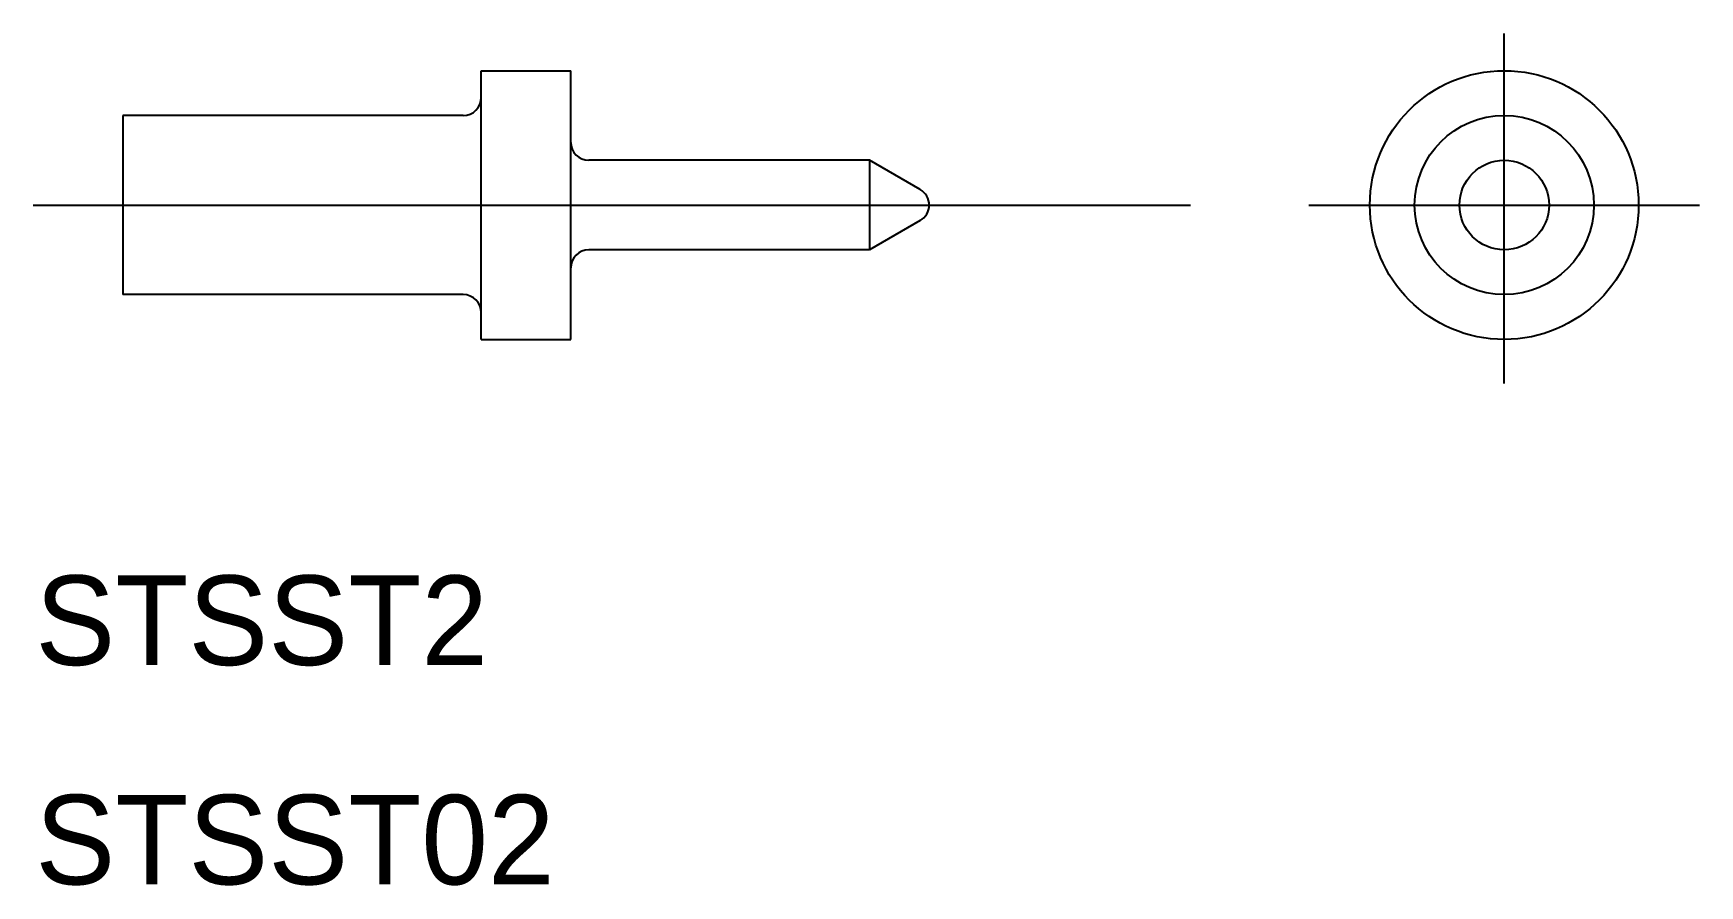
# Model space of a CAD drawing. Extents: x 80.8 to 99.4, y 169.4 to 178.9.
import ezdxf

# ---------------------------------------------------------------- set-up
doc = ezdxf.new("R2010")
doc.units = 0
doc.linetypes.add('CENTER', pattern=[50.8, 31.75, -6.35, 6.35, -6.35])
doc.linetypes.add('DASHED', pattern=[19.05, 12.7, -6.35])
doc.layers.get('0').update_dxf_attribs({"linetype": 'CONTINUOUS'})
doc.layers.add('CENTER', color=1, linetype='CENTER')

msp = doc.modelspace()

# ---------------------------------------------------------------- linework, layer by layer
at = {"color": 7, "linetype": 'CONTINUOUS'}
for p, q in [((85.812, 178.494), (86.812, 178.494)), ((85.812, 175.494), (85.812, 178.494)), ((86.812, 175.494), (86.812, 178.494)), ((81.812, 177.994), (81.812, 175.994)), ((85.612, 177.994), (81.812, 177.994)), ((90.146, 177.494), (87.012, 177.494)), ((90.712, 177.167), (90.146, 177.494)), ((90.146, 177.494), (90.146, 176.494)), ((90.712, 176.821), (90.146, 176.494)), ((90.146, 176.494), (87.012, 176.494)), ((85.612, 175.994), (81.812, 175.994)), ((85.812, 175.494), (86.812, 175.494))]:
    msp.add_line(p, q, dxfattribs=at)
for radius in [1.5, 0.5]:
    msp.add_circle((97.231, 176.994), radius, dxfattribs=at)
at = {"color": 3, "linetype": 'DASHED'}
msp.add_circle((97.231, 176.994), 1, dxfattribs=at)
at = {"color": 7, "linetype": 'CONTINUOUS'}
for centre, start, end in [((85.612, 178.194), 270, 360), ((87.012, 177.694), 180, 270), ((90.612, 176.994), 300, 60), ((87.012, 176.294), 90, 180), ((85.612, 175.794), 360, 90)]:
    msp.add_arc(centre, 0.2, start, end, dxfattribs=at)
at = {"layer": 'CENTER', "color": 1, "linetype": 'CENTER'}
for p, q in [((97.231, 175), (97.231, 178.911)), ((80.812, 176.994), (93.728, 176.994)), ((95.05, 176.994), (99.412, 176.994))]:
    msp.add_line(p, q, dxfattribs=at)

# ---------------------------------------------------------------- texts
at = {"color": 7, "linetype": 'CONTINUOUS'}
for s, p in [('STSST2', (80.834, 171.858)), ('STSST02', (80.834, 169.409))]:
    msp.add_text(s, height=1, dxfattribs=at).set_placement(p)

doc.saveas('drawing.dxf')
